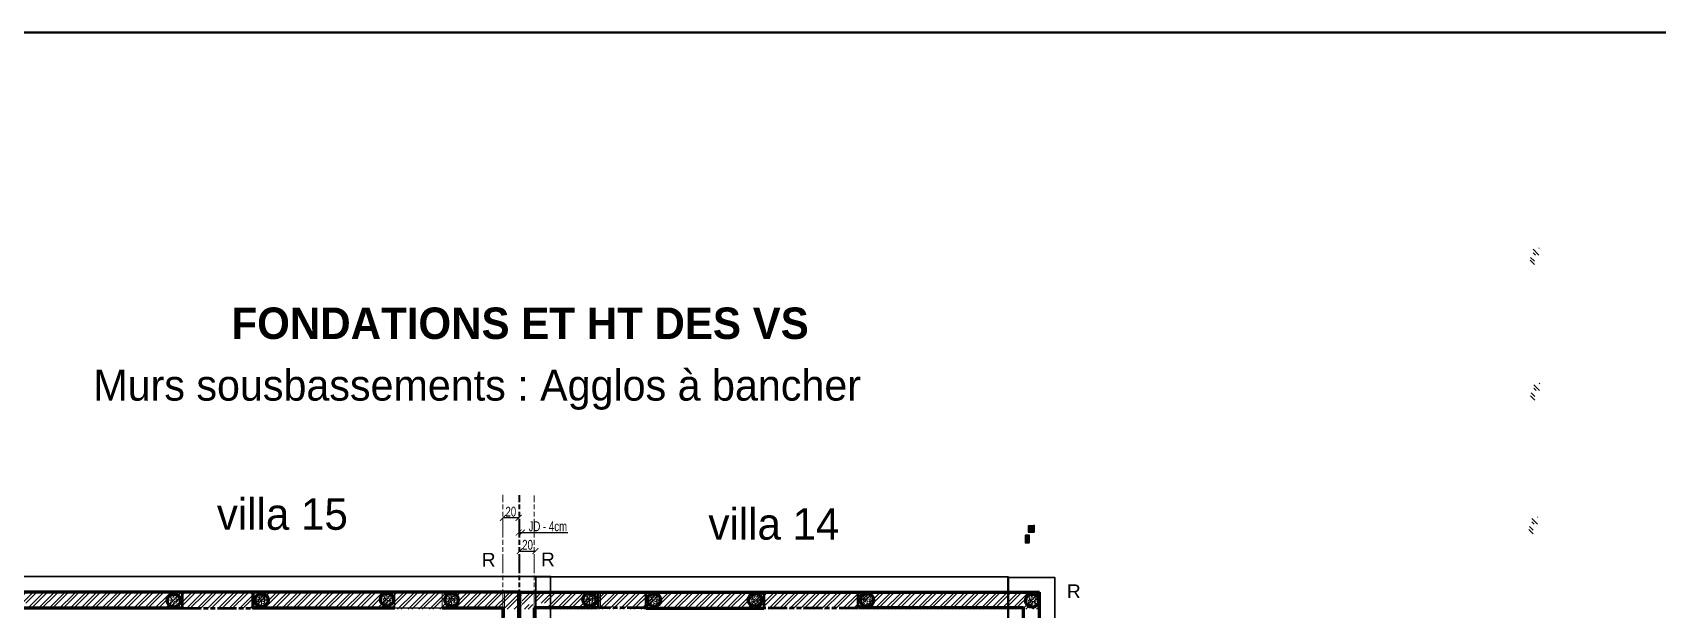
# Model space of a CAD drawing. Header units: metres. Extents: x -12536 to 12621, y -17191 to 9596.
# Drawn here: x -5054 to -2987, y -1907 to -1173 of the extents above; entities that cross this region are included whole.
import ezdxf
from ezdxf.enums import TextEntityAlignment as Align

# ---------------------------------------------------------------- set-up
doc = ezdxf.new("R2010")
doc.units = ezdxf.units.M
doc.header["$MEASUREMENT"] = 0
doc.header["$PDMODE"] = 2
doc.header["$PDSIZE"] = 0.25
doc.linetypes.add('ACAD_ISO09W100', pattern=[45, 24, -3, 6, -3, 6, -3])
for name, color, linetype, lineweight in [('B-COT', 1, 'Continuous', 18), ('B-HAC', 8, 'Continuous', 9), ('B-HACH', 8, 'Continuous', 9), ('B-TITRE POTEAUX', 7, 'Continuous', 60), ('B-VOILE-BA', 7, 'Continuous', 60)]:
    doc.layers.add(name, color=color, linetype=linetype, lineweight=lineweight)
doc.layers.add('B-HATCH-RELEVE', color=7, linetype='Continuous')
doc.layers.add('Calque commun', color=7, linetype='Continuous')
doc.styles.add('Arial', font='arial.ttf', dxfattribs={"height": 0.128})
doc.styles.add('Century Gothic', font='GOTHICB.TTF', dxfattribs={"height": 0.4})
doc.styles.add('Century Gothic4', font='GOTHIC.TTF', dxfattribs={"height": 0.4})
doc.styles.add('TEXTE', font='arial.ttf', dxfattribs={"width": 0.7})
doc.dimstyles.new('COT 50', dxfattribs={"dimscale": 0.05, "dimtxt": 250, "dimasz": 150, "dimexe": 1, "dimexo": 2, "dimgap": 30, "dimtad": 1, "dimdec": 1, "dimrnd": 0.5, "dimzin": 12, "dimdsep": 46, "dimtxsty": 'TEXTE', "dimblk1": 'ARCHTICK', "dimblk2": 'ARCHTICK', "dimsah": 1, "dimcen": 0, "dimdle": 1.5, "dimclrd": 1, "dimclre": 1, "dimclrt": 3, "dimadec": 0, "dimazin": 0, "dimtfac": 1, "dimtdec": 1, "dimtmove": 0, "dimatfit": 3, "dimldrblk": 'ARCHTICK', "dimfxl": 1, "dimtolj": 1, "dimtzin": 0, "dimarcsym": 0})

# ---------------------------------------------------------------- blocks, each defined once
blk = doc.blocks.new('_ArchTick')
at = {"color": 0, "linetype": 'ByBlock', "const_width": 0.15}
blk.add_lwpolyline([(-0.5, -0.5), (0.5, 0.5)], dxfattribs=at)
blk = doc.blocks.new('*D1842')
at = {"layer": 'B-HATCH-RELEVE', "color": 1, "linetype": 'ByBlock', "lineweight": -2, "transparency": 16777216}
for p, q in [((-4435.4, -1809.2), (-4431.2, -1809.2)), ((-4435.3, -1809.2), (-4435.3, -1809.2)), ((-4431.2, -1809.2), (-4431.2, -1809.2)), ((-4431.2, -1809.2), (-4372.9, -1809.2))]:
    blk.add_line(p, q, dxfattribs=at)
at = {"layer": 'Defpoints', "color": 0, "transparency": 16777216}
for p in [(-4435.3, -1741.3), (-4431.2, -1741.3), (-4431.2, -1809.2)]:
    blk.add_point(p, dxfattribs=at)
at = {"layer": 'B-HATCH-RELEVE', "color": 1, "lineweight": -2, "transparency": 16777216, "xscale": 7.5, "yscale": 7.5, "zscale": 7.5, "rotation": 180}
blk.add_blockref('_ArchTick', (-4435.3, -1809.2), dxfattribs=at)
at = {"layer": 'B-HATCH-RELEVE', "color": 1, "lineweight": -2, "transparency": 16777216, "xscale": 7.5, "yscale": 7.5, "zscale": 7.5}
blk.add_blockref('_ArchTick', (-4431.2, -1809.2), dxfattribs=at)
at = {"layer": 'B-HATCH-RELEVE', "color": 3, "transparency": 16777216, "insert": (-4398.3, -1801.3), "char_height": 12.5, "attachment_point": 5, "style": 'TEXTE'}
blk.add_mtext('\\A1;JD - 4cm', dxfattribs=at)
blk = doc.blocks.new('*D1843')
at = {"layer": 'B-HATCH-RELEVE', "color": 1, "linetype": 'ByBlock', "lineweight": -2, "transparency": 16777216}
for p, q in [((-4435.4, -1790.4), (-4455.5, -1790.4)), ((-4455.4, -1790.4), (-4455.4, -1790.4)), ((-4435.5, -1790.4), (-4435.5, -1790.4))]:
    blk.add_line(p, q, dxfattribs=at)
at = {"layer": 'Defpoints', "color": 0, "transparency": 16777216}
for p in [(-4455.4, -1790.4), (-4455.4, -1790.5), (-4435.5, -1790.5)]:
    blk.add_point(p, dxfattribs=at)
at = {"layer": 'B-HATCH-RELEVE', "color": 1, "lineweight": -2, "transparency": 16777216, "xscale": 7.5, "yscale": 7.5, "zscale": 7.5, "rotation": 180}
blk.add_blockref('_ArchTick', (-4455.4, -1790.4), dxfattribs=at)
at = {"layer": 'B-HATCH-RELEVE', "color": 1, "lineweight": -2, "transparency": 16777216, "xscale": 7.5, "yscale": 7.5, "zscale": 7.5}
blk.add_blockref('_ArchTick', (-4435.5, -1790.4), dxfattribs=at)
at = {"layer": 'B-HATCH-RELEVE', "color": 3, "transparency": 16777216, "insert": (-4445.4, -1782.6), "char_height": 12.5, "attachment_point": 5, "style": 'TEXTE'}
blk.add_mtext('\\A1;20', dxfattribs=at)
blk = doc.blocks.new('*D1844')
at = {"layer": 'B-HATCH-RELEVE', "color": 1, "linetype": 'ByBlock', "lineweight": -2, "transparency": 16777216}
for p, q in [((-4434.1, -1832.7), (-4414.1, -1832.7)), ((-4434, -1832.7), (-4434, -1832.7)), ((-4414.2, -1832.7), (-4414.2, -1832.7))]:
    blk.add_line(p, q, dxfattribs=at)
at = {"layer": 'Defpoints', "color": 0, "transparency": 16777216}
for p in [(-4434, -1823.8), (-4414.2, -1823.8), (-4414.2, -1832.7)]:
    blk.add_point(p, dxfattribs=at)
at = {"layer": 'B-HATCH-RELEVE', "color": 1, "lineweight": -2, "transparency": 16777216, "xscale": 7.5, "yscale": 7.5, "zscale": 7.5, "rotation": 180}
blk.add_blockref('_ArchTick', (-4434, -1832.7), dxfattribs=at)
at = {"layer": 'B-HATCH-RELEVE', "color": 1, "lineweight": -2, "transparency": 16777216, "xscale": 7.5, "yscale": 7.5, "zscale": 7.5}
blk.add_blockref('_ArchTick', (-4414.2, -1832.7), dxfattribs=at)
at = {"layer": 'B-HATCH-RELEVE', "color": 3, "transparency": 16777216, "insert": (-4424.1, -1824.8), "char_height": 12.5, "attachment_point": 5, "style": 'TEXTE'}
blk.add_mtext('\\A1;20', dxfattribs=at)

msp = doc.modelspace()

# ---------------------------------------------------------------- hatches: boundary and pattern name
at = {"layer": 'B-HAC'}
h = msp.add_hatch(dxfattribs=at)
h.set_pattern_fill('ANSI32', color=256, angle=-90)
h.set_pattern_definition([(315, (88953.065, 61442.754), (6.7351921, 6.7351921), []), (315, (88953.065, 61438.264), (6.7351921, 6.7351921), [])])
h.paths.add_polyline_path([(-3130.164, -2135.445), (-3131.683, -2299.03), (-3151.683, -2299.03), (-3150.164, -2135.445)])
h.paths.add_polyline_path([(-3149.521, -1459.109), (-3144.013, -1459.184), (-3144.013, -1469.527), (-3149.521, -1469.452)])
h.paths.add_polyline_path([(-3145.612, -1446.952), (-3137.779, -1446.907), (-3137.753, -1456.179), (-3145.586, -1456.224)])
h = msp.add_hatch(dxfattribs=at)
h.set_pattern_fill('ANSI32', color=256, angle=-90)
h.set_pattern_definition([(315, (88953.873, 61270.508), (6.7351921, 6.7351921), []), (315, (88953.873, 61266.0175), (6.7351921, 6.7351921), [])])
h.paths.add_polyline_path([(-3129.355, -2307.691), (-3130.874, -2471.276), (-3150.874, -2471.276), (-3149.355, -2307.691)])
h.paths.add_polyline_path([(-3148.713, -1631.355), (-3143.204, -1631.43), (-3143.204, -1641.773), (-3148.713, -1641.699)])
h.paths.add_polyline_path([(-3144.804, -1619.198), (-3136.97, -1619.154), (-3136.944, -1628.426), (-3144.777, -1628.47)])
h = msp.add_hatch(dxfattribs=at)
h.set_pattern_fill('ANSI32', color=256, angle=-90)
h.set_pattern_definition([(315, (88951.452, 61100.3425), (6.7351921, 6.7351921), []), (315, (88951.452, 61095.852), (6.7351921, 6.7351921), [])])
h.paths.add_polyline_path([(-3131.777, -2477.857), (-3133.295, -2641.441), (-3153.295, -2641.441), (-3151.777, -2477.857)])
h.paths.add_polyline_path([(-3151.134, -1801.521), (-3145.626, -1801.595), (-3145.626, -1811.939), (-3151.134, -1811.864)])
h.paths.add_polyline_path([(-3147.225, -1789.363), (-3139.392, -1789.319), (-3139.366, -1798.591), (-3147.199, -1798.635)])
h = msp.add_hatch(dxfattribs=at)
h.set_pattern_fill('ANSI32', color=1, angle=-90)
h.set_pattern_definition([(315, (159.06426, -7101.58614), (0.265165043, 0.265165043), []), (315, (159.06426, -7101.76292), (0.265165043, 0.265165043), [])])
h.paths.add_polyline_path([(-3772.16, -2068.035), (-3773.436, -2784.586), (-3793.436, -2784.586), (-3792.16, -2068.035)])
h.paths.add_polyline_path([(-3791.373, -1812.157), (-3785.864, -1812.232), (-3785.864, -1822.576), (-3791.373, -1822.501)])
h.paths.add_polyline_path([(-3787.463, -1800), (-3779.63, -1799.956), (-3779.604, -1809.228), (-3787.437, -1809.272)])
h = msp.add_hatch(dxfattribs=at)
h.set_pattern_fill('ANSI32', color=256)
h.set_pattern_definition([(45, (-67973.242, 90197.96), (-6.7351921, 6.7351921), []), (45, (-67968.751, 90197.96), (-6.7351921, 6.7351921), [])])
h.paths.add_polyline_path([(-5090.541, -1886.712), (-4431.697, -1886.788), (-4431.697, -1906.788), (-5090.541, -1906.712)])
h.paths.add_polyline_path([(-5071.379, -1904.626), (-5071.304, -1899.118), (-5060.96, -1899.118), (-5061.035, -1904.626)], flags=16)
h.paths.add_polyline_path([(-5083.536, -1900.717), (-5083.58, -1892.884), (-5074.308, -1892.858), (-5074.264, -1900.691)], flags=16)
h = msp.add_hatch(dxfattribs=at)
h.set_pattern_fill('ANSI32', color=256)
h.set_pattern_definition([(45, (-67313.57, 90198.002), (-6.7351921, 6.7351921), []), (45, (-67309.08, 90198.002), (-6.7351921, 6.7351921), [])])
h.paths.add_polyline_path([(-4430.869, -1886.669), (-3772.026, -1886.745), (-3772.026, -1906.745), (-4430.869, -1906.669)])
h.paths.add_polyline_path([(-4411.707, -1904.584), (-4411.632, -1899.075), (-4401.289, -1899.075), (-4401.364, -1904.584)], flags=16)
h.paths.add_polyline_path([(-4423.864, -1900.674), (-4423.909, -1892.841), (-4414.637, -1892.815), (-4414.592, -1900.648)], flags=16)
at = {"layer": 'B-HACH', "ltscale": 0.225}
h = msp.add_hatch(dxfattribs=at)
h.set_pattern_fill('AR-CONC', color=256, scale=0.028, style=0)
h.set_pattern_definition([(50, (3060.7454, 9440.8), (5.1011707, -0.4462944), [0.5334, -5.8674]), (355, (3060.7454, 9440.8), (-0.9867991, 5.349586), [0.42672, -4.69392]), (100.451, (3061.1705, 9440.763), (4.11439, 4.9032673), [0.45332, -4.98652]), (46.1842, (3060.7454, 9442.2226), (7.5902131, -1.1771852), [0.8001, -8.8011]), (96.6356, (3061.378, 9442.1245), (6.6473186, 6.9279156), [0.67998, -7.47978]), (351.184, (3060.745, 9442.2226), (6.647329, 6.9279033), [0.64008, -7.04088]), (21, (3061.4566, 9441.867), (4.2452166, -2.8634345), [0.5334, -5.8674]), (326, (3061.4566, 9441.867), (1.7304568, 5.157263), [0.42672, -4.69392]), (71.4514, (3061.8103, 9441.6284), (5.9756617, 2.29384), [0.45332, -4.98652]), (37.5, (3060.7454, 9440.8002), (0.0864809, 2.3675411), [0, -4.637024, 0, -4.76504, 0, -4.7117]), (7.5, (3060.7454, 9440.8002), (1.87095055, 2.8050561), [0, -2.716784, 0, -4.530344, 0, -1.79578]), (327.5, (3059.1594, 9440.8002), (3.79653666, -0.16040483), [0, -1.778, 0, -5.54736, 0, -7.36092]), (317.5, (3058.4482, 9440.8002), (4.1476171, 0.71194175), [0, -2.3114, 0, -3.684016, 0, -5.22732])])
h.paths.add_polyline_path([(-4865.442, -1895.663, 1), (-4882.242, -1895.663, 1)])
h = msp.add_hatch(dxfattribs=at)
h.set_pattern_fill('AR-CONC', color=256, scale=0.028, style=0)
h.set_pattern_definition([(50, (3172.3556, 9441.3315), (5.1011707, -0.4462944), [0.5334, -5.8674]), (355, (3172.3556, 9441.3315), (-0.9867991, 5.349586), [0.42672, -4.69392]), (100.451, (3172.7807, 9441.2943), (4.11439, 4.9032673), [0.45332, -4.98652]), (46.1842, (3172.3556, 9442.754), (7.5902131, -1.1771852), [0.8001, -8.8011]), (96.6356, (3172.988, 9442.656), (6.6473186, 6.9279156), [0.67998, -7.47978]), (351.184, (3172.3556, 9442.754), (6.647329, 6.9279033), [0.64008, -7.04088]), (21, (3173.067, 9442.3983), (4.2452166, -2.8634345), [0.5334, -5.8674]), (326, (3173.067, 9442.3983), (1.7304568, 5.157263), [0.42672, -4.69392]), (71.4514, (3173.4206, 9442.1597), (5.9756617, 2.29384), [0.45332, -4.98652]), (37.5, (3172.3556, 9441.3315), (0.0864809, 2.3675411), [0, -4.637024, 0, -4.76504, 0, -4.7117]), (7.5, (3172.3556, 9441.3315), (1.87095055, 2.8050561), [0, -2.716784, 0, -4.530344, 0, -1.79578]), (327.5, (3170.7696, 9441.3315), (3.79653666, -0.16040483), [0, -1.778, 0, -5.54736, 0, -7.36092]), (317.5, (3170.0584, 9441.3315), (4.1476171, 0.71194175), [0, -2.3114, 0, -3.684016, 0, -5.22732])])
h.paths.add_polyline_path([(-4753.832, -1895.132, 1), (-4770.632, -1895.132, 1)])
h = msp.add_hatch(dxfattribs=at)
h.set_pattern_fill('AR-CONC', color=256, scale=0.028, style=0)
h.set_pattern_definition([(50, (3331.8476, 9442.253), (5.1011707, -0.4462944), [0.5334, -5.8674]), (355, (3331.8476, 9442.253), (-0.9867991, 5.349586), [0.42672, -4.69392]), (100.451, (3332.2727, 9442.2157), (4.11439, 4.9032673), [0.45332, -4.98652]), (46.1842, (3331.8476, 9443.675), (7.5902131, -1.1771852), [0.8001, -8.8011]), (96.6356, (3332.48, 9443.577), (6.6473186, 6.9279156), [0.67998, -7.47978]), (351.184, (3331.8476, 9443.675), (6.647329, 6.9279033), [0.64008, -7.04088]), (21, (3332.559, 9443.3197), (4.2452166, -2.8634345), [0.5334, -5.8674]), (326, (3332.559, 9443.3197), (1.7304568, 5.157263), [0.42672, -4.69392]), (71.4514, (3332.9126, 9443.081), (5.9756617, 2.29384), [0.45332, -4.98652]), (37.5, (3331.8476, 9442.2529), (0.0864809, 2.3675411), [0, -4.637024, 0, -4.76504, 0, -4.7117]), (7.5, (3331.8476, 9442.253), (1.87095055, 2.8050561), [0, -2.716784, 0, -4.530344, 0, -1.79578]), (327.5, (3330.2616, 9442.2529), (3.79653666, -0.16040483), [0, -1.778, 0, -5.54736, 0, -7.36092]), (317.5, (3329.5504, 9442.253), (4.1476171, 0.71194175), [0, -2.3114, 0, -3.684016, 0, -5.22732])])
h.paths.add_polyline_path([(-4594.34, -1894.21, 1), (-4611.14, -1894.21, 1)])
h = msp.add_hatch(dxfattribs=at)
h.set_pattern_fill('AR-CONC', color=256, scale=0.028, style=0)
h.set_pattern_definition([(50, (3413.9036, 9441.937), (5.1011707, -0.4462944), [0.5334, -5.8674]), (355, (3413.9036, 9441.937), (-0.9867991, 5.349586), [0.42672, -4.69392]), (100.451, (3414.3287, 9441.9), (4.11439, 4.9032673), [0.45332, -4.98652]), (46.1842, (3413.9036, 9443.3594), (7.5902131, -1.1771852), [0.8001, -8.8011]), (96.6356, (3414.536, 9443.261), (6.6473186, 6.9279156), [0.67998, -7.47978]), (351.184, (3413.904, 9443.359), (6.647329, 6.9279033), [0.64008, -7.04088]), (21, (3414.615, 9443.0038), (4.2452166, -2.8634345), [0.5334, -5.8674]), (326, (3414.615, 9443.004), (1.7304568, 5.157263), [0.42672, -4.69392]), (71.4514, (3414.9686, 9442.765), (5.9756617, 2.29384), [0.45332, -4.98652]), (37.5, (3413.9036, 9441.937), (0.0864809, 2.3675411), [0, -4.637024, 0, -4.76504, 0, -4.7117]), (7.5, (3413.9036, 9441.937), (1.87095055, 2.8050561), [0, -2.716784, 0, -4.530344, 0, -1.79578]), (327.5, (3412.3177, 9441.937), (3.79653666, -0.16040483), [0, -1.778, 0, -5.54736, 0, -7.36092]), (317.5, (3411.6065, 9441.937), (4.1476171, 0.71194175), [0, -2.3114, 0, -3.684016, 0, -5.22732])])
h.paths.add_polyline_path([(-4512.284, -1894.526, 1), (-4529.084, -1894.526, 1)])
h = msp.add_hatch(dxfattribs=at)
h.set_pattern_fill('AR-CONC', color=256, scale=0.028, style=0)
h.set_pattern_definition([(50, (3589.2863, 9442.124), (5.1011707, -0.4462944), [0.5334, -5.8674]), (355, (3589.2863, 9442.124), (-0.9867991, 5.349586), [0.42672, -4.69392]), (100.451, (3589.7114, 9442.087), (4.11439, 4.9032673), [0.45332, -4.98652]), (46.1842, (3589.286, 9443.5466), (7.5902131, -1.1771852), [0.8001, -8.8011]), (96.6356, (3589.919, 9443.4485), (6.6473186, 6.9279156), [0.67998, -7.47978]), (351.184, (3589.286, 9443.5466), (6.647329, 6.9279033), [0.64008, -7.04088]), (21, (3589.9975, 9443.191), (4.2452166, -2.8634345), [0.5334, -5.8674]), (326, (3589.9975, 9443.191), (1.7304568, 5.157263), [0.42672, -4.69392]), (71.4514, (3590.351, 9442.9523), (5.9756617, 2.29384), [0.45332, -4.98652]), (37.5, (3589.2863, 9442.1242), (0.0864809, 2.3675411), [0, -4.637024, 0, -4.76504, 0, -4.7117]), (7.5, (3589.2863, 9442.1242), (1.87095055, 2.8050561), [0, -2.716784, 0, -4.530344, 0, -1.79578]), (327.5, (3587.7003, 9442.1242), (3.79653666, -0.16040483), [0, -1.778, 0, -5.54736, 0, -7.36092]), (317.5, (3586.989, 9442.124), (4.1476171, 0.71194175), [0, -2.3114, 0, -3.684016, 0, -5.22732])])
h.paths.add_polyline_path([(-4336.901, -1894.339, 1), (-4353.701, -1894.339, 1)])
h = msp.add_hatch(dxfattribs=at)
h.set_pattern_fill('AR-CONC', color=256, scale=0.028, style=0)
h.set_pattern_definition([(50, (3671.181, 9441.286), (5.1011707, -0.4462944), [0.5334, -5.8674]), (355, (3671.181, 9441.286), (-0.9867991, 5.349586), [0.42672, -4.69392]), (100.451, (3671.606, 9441.249), (4.11439, 4.9032673), [0.45332, -4.98652]), (46.1842, (3671.181, 9442.7084), (7.5902131, -1.1771852), [0.8001, -8.8011]), (96.6356, (3671.8135, 9442.61), (6.6473186, 6.9279156), [0.67998, -7.47978]), (351.184, (3671.181, 9442.708), (6.647329, 6.9279033), [0.64008, -7.04088]), (21, (3671.892, 9442.3528), (4.2452166, -2.8634345), [0.5334, -5.8674]), (326, (3671.892, 9442.353), (1.7304568, 5.157263), [0.42672, -4.69392]), (71.4514, (3672.246, 9442.114), (5.9756617, 2.29384), [0.45332, -4.98652]), (37.5, (3671.181, 9441.286), (0.0864809, 2.3675411), [0, -4.637024, 0, -4.76504, 0, -4.7117]), (7.5, (3671.181, 9441.286), (1.87095055, 2.8050561), [0, -2.716784, 0, -4.530344, 0, -1.79578]), (327.5, (3669.595, 9441.286), (3.79653666, -0.16040483), [0, -1.778, 0, -5.54736, 0, -7.36092]), (317.5, (3668.8838, 9441.286), (4.1476171, 0.71194175), [0, -2.3114, 0, -3.684016, 0, -5.22732])])
h.paths.add_polyline_path([(-4255.006, -1895.177, 1), (-4271.806, -1895.177, 1)])
h = msp.add_hatch(dxfattribs=at)
h.set_pattern_fill('AR-CONC', color=256, scale=0.028, style=0)
h.set_pattern_definition([(50, (3799.565, 9441.537), (5.1011707, -0.4462944), [0.5334, -5.8674]), (355, (3799.565, 9441.537), (-0.9867991, 5.349586), [0.42672, -4.69392]), (100.451, (3799.99, 9441.4997), (4.11439, 4.9032673), [0.45332, -4.98652]), (46.1842, (3799.565, 9442.9593), (7.5902131, -1.1771852), [0.8001, -8.8011]), (96.6356, (3800.198, 9442.861), (6.6473186, 6.9279156), [0.67998, -7.47978]), (351.184, (3799.565, 9442.959), (6.647329, 6.9279033), [0.64008, -7.04088]), (21, (3800.2763, 9442.6037), (4.2452166, -2.8634345), [0.5334, -5.8674]), (326, (3800.2763, 9442.6037), (1.7304568, 5.157263), [0.42672, -4.69392]), (71.4514, (3800.63, 9442.365), (5.9756617, 2.29384), [0.45332, -4.98652]), (37.5, (3799.5651, 9441.537), (0.0864809, 2.3675411), [0, -4.637024, 0, -4.76504, 0, -4.7117]), (7.5, (3799.5651, 9441.537), (1.87095055, 2.8050561), [0, -2.716784, 0, -4.530344, 0, -1.79578]), (327.5, (3797.9792, 9441.537), (3.79653666, -0.16040483), [0, -1.778, 0, -5.54736, 0, -7.36092]), (317.5, (3797.268, 9441.537), (4.1476171, 0.71194175), [0, -2.3114, 0, -3.684016, 0, -5.22732])])
h.paths.add_polyline_path([(-4126.622, -1894.926, 1), (-4143.422, -1894.926, 1)])
h = msp.add_hatch(dxfattribs=at)
h.set_pattern_fill('AR-CONC', color=256, scale=0.028, style=0)
h.set_pattern_definition([(50, (3942.1205, 9441.4136), (5.1011707, -0.4462944), [0.5334, -5.8674]), (355, (3942.1205, 9441.4136), (-0.9867991, 5.349586), [0.42672, -4.69392]), (100.451, (3942.5456, 9441.3764), (4.11439, 4.9032673), [0.45332, -4.98652]), (46.1842, (3942.1205, 9442.836), (7.5902131, -1.1771852), [0.8001, -8.8011]), (96.6356, (3942.753, 9442.738), (6.6473186, 6.9279156), [0.67998, -7.47978]), (351.184, (3942.1205, 9442.836), (6.647329, 6.9279033), [0.64008, -7.04088]), (21, (3942.8317, 9442.4804), (4.2452166, -2.8634345), [0.5334, -5.8674]), (326, (3942.8317, 9442.4804), (1.7304568, 5.157263), [0.42672, -4.69392]), (71.4514, (3943.1855, 9442.242), (5.9756617, 2.29384), [0.45332, -4.98652]), (37.5, (3942.1205, 9441.4136), (0.0864809, 2.3675411), [0, -4.637024, 0, -4.76504, 0, -4.7117]), (7.5, (3942.1205, 9441.4136), (1.87095055, 2.8050561), [0, -2.716784, 0, -4.530344, 0, -1.79578]), (327.5, (3940.5345, 9441.4136), (3.79653666, -0.16040483), [0, -1.778, 0, -5.54736, 0, -7.36092]), (317.5, (3939.8233, 9441.4136), (4.1476171, 0.71194175), [0, -2.3114, 0, -3.684016, 0, -5.22732])])
h.paths.add_polyline_path([(-3984.067, -1895.05, 1), (-4000.867, -1895.05, 1)])
h = msp.add_hatch(dxfattribs=at)
h.set_pattern_fill('AR-CONC', color=256, scale=0.028, style=0)
h.set_pattern_definition([(50, (4151.988, 9440.7004), (5.1011707, -0.4462944), [0.5334, -5.8674]), (355, (4151.988, 9440.7004), (-0.9867991, 5.349586), [0.42672, -4.69392]), (100.451, (4152.413, 9440.663), (4.11439, 4.9032673), [0.45332, -4.98652]), (46.1842, (4151.988, 9442.123), (7.5902131, -1.1771852), [0.8001, -8.8011]), (96.6356, (4152.62, 9442.025), (6.6473186, 6.9279156), [0.67998, -7.47978]), (351.184, (4151.988, 9442.123), (6.647329, 6.9279033), [0.64008, -7.04088]), (21, (4152.699, 9441.767), (4.2452166, -2.8634345), [0.5334, -5.8674]), (326, (4152.699, 9441.767), (1.7304568, 5.157263), [0.42672, -4.69392]), (71.4514, (4153.053, 9441.5286), (5.9756617, 2.29384), [0.45332, -4.98652]), (37.5, (4151.9878, 9440.7004), (0.0864809, 2.3675411), [0, -4.637024, 0, -4.76504, 0, -4.7117]), (7.5, (4151.9878, 9440.7004), (1.87095055, 2.8050561), [0, -2.716784, 0, -4.530344, 0, -1.79578]), (327.5, (4150.4019, 9440.7004), (3.79653666, -0.16040483), [0, -1.778, 0, -5.54736, 0, -7.36092]), (317.5, (4149.6907, 9440.7004), (4.1476171, 0.71194175), [0, -2.3114, 0, -3.684016, 0, -5.22732])])
h.paths.add_polyline_path([(-3774.199, -1895.763, 1), (-3790.999, -1895.763, 1)])

# ---------------------------------------------------------------- linework, layer by layer
at = {"color": 3, "lineweight": 40}
msp.add_lwpolyline([(-6160.5, -1173), (304, -1173), (304, -8133.5), (-6160.5, -8133.5)], close=True, dxfattribs=at)
at = {"layer": 'B-COT', "linetype": 'ACAD_ISO09W100'}
for p, q in [((-4455.382, -3120.607), (-4455.382, -1761.278)), ((-4435.382, -3120.607), (-4435.382, -1761.43)), ((-4433.92, -3120.607), (-4433.92, -1761.448)), ((-4415.785, -3120.607), (-4415.785, -1761.876))]:
    msp.add_line(p, q, dxfattribs=at)
at = {"layer": 'B-COT', "color": 6, "linetype": 'ACAD_ISO09W100', "lineweight": 50}
for points in [[(-4863.264, -1905.326), (-4773.491, -1905.326), (-4773.491, -1885.022), (-4863.264, -1885.022)], [(-4333.897, -1884.895), (-4273.663, -1884.895), (-4273.663, -1905.123), (-4333.897, -1905.123)], [(-4123.346, -1885.014), (-4004.087, -1885.014), (-4004.087, -1905.244), (-4123.346, -1905.244)]]:
    msp.add_lwpolyline(points, close=True, dxfattribs=at)
at = {"layer": 'B-COT'}
msp.add_lwpolyline([(-4593.175, -1884.819), (-4532.787, -1884.819), (-4532.787, -1905.485), (-4593.175, -1905.485)], close=True, dxfattribs=at)
at = {"layer": 'B-VOILE-BA'}
for p, q in [((-4435.401, -2784.968), (-4435.401, -1884.985)), ((-4433.942, -2784.968), (-4433.942, -1884.936)), ((-4433.923, -1885.041), (-3773.329, -1885.044)), ((-5073.315, -1904.803), (-4863.316, -1904.803)), ((-4415.519, -1904.803), (-4415.519, -2289.858)), ((-4334.99, -1904.803), (-4415.397, -1904.803)), ((-4273.565, -1905.138), (-4123.831, -1905.138)), ((-3793.445, -1904.803), (-4003.445, -1904.803)), ((-3793.445, -1974.803), (-3793.445, -1904.803))]:
    msp.add_line(p, q, dxfattribs=at)
at = {"layer": 'B-VOILE-BA', "color": 2, "lineweight": 30}
for points in [[(-5113.448, -1864.941), (-4394.762, -1864.941), (-4394.901, -2804.968), (-5113.449, -2804.94)], [(-4413.734, -1921.553), (-3812.747, -1921.553), (-3812.747, -1865.544), (-4413.734, -1865.544)], [(-3753.87, -2108.449), (-3813.251, -2108.449), (-3813.251, -1866.144), (-3753.87, -1866.144)]]:
    msp.add_lwpolyline(points, close=True, dxfattribs=at)
at = {"layer": 'B-VOILE-BA'}
for points in [[(-4773.316, -1884.803, 0), (-4773.316, -1904.803, 0), (-4592.809, -1904.803, 0)], [(-4532.809, -1904.803, 0), (-4455.438, -1904.803, 0), (-4455.375, -2289.858, 0), (-4455.375, -2289.858, 0)]]:
    msp.add_polyline3d(points, dxfattribs=at)
for centre in [(-4873.842, -1895.663), (-4762.232, -1895.132), (-4602.74, -1894.21), (-4520.684, -1894.526), (-4345.301, -1894.339), (-4263.406, -1895.177), (-4135.022, -1894.926), (-3992.467, -1895.05), (-3782.599, -1895.763)]:
    msp.add_circle(centre, 8.4, dxfattribs=at)
for points, invisible_edges in [([(-3773.256, -2068.524), (-3773.256, -1884.815), (-5095.534, -2068.524)], 14), ([(-4435.401, -1884.985), (-5093.407, -1884.985), (-5093.407, -2068.524)], 12)]:
    msp.add_3dface(points, dxfattribs=dict(at, invisible_edges=invisible_edges))
at = {"layer": 'Calque commun', "color": 7, "linetype": 'Continuous', "lineweight": 20}
for p, q in [((-5093.315, -1884.803), (-4863.316, -1884.803)), ((-4773.316, -1884.803), (-4453.316, -1884.803)), ((-4592.809, -1884.844), (-4592.809, -1904.866)), ((-4532.809, -1884.844), (-4532.809, -1904.844)), ((-4273.544, -1883.714), (-4273.544, -1903.713)), ((-4273.544, -1884.803), (-4123.445, -1884.803))]:
    msp.add_line(p, q, dxfattribs=at)
at = {"layer": 'Calque commun', "color": 7, "linetype": 'Continuous', "lineweight": 5}
for p, q in [((-4453.316, -1916.804), (-4453.316, -1884.803)), ((-4773.316, -1904.803), (-4453.316, -1904.803)), ((-4411.828, -1904.803), (-4331.42, -1904.803)), ((-4003.445, -1904.803), (-3793.445, -1904.803))]:
    msp.add_line(p, q, dxfattribs=at)
at = {"layer": 'Calque commun', "color": 12, "linetype": 'Continuous', "lineweight": 20}
for p, q in [((-4331.42, -1884.844), (-4331.42, -1904.844)), ((-4123.445, -1884.803), (-4123.445, -1904.803))]:
    msp.add_line(p, q, dxfattribs=at)

# ---------------------------------------------------------------- texts
at = {"layer": 'B-TITRE POTEAUX', "style": 'Arial'}
for p in [(-4482.358, -1852.453, -34.014), (-4407.048, -1852.086, -34.014), (-3738.401, -1892.538, -34.014)]:
    msp.add_text('R', height=17.5, dxfattribs=at).set_placement(p)
at = {"layer": 'B-VOILE-BA', "style": 'Century Gothic'}
msp.add_text('FONDATIONS ET HT DES VS', height=40, dxfattribs=at).set_placement((-4800.566, -1522.887), align=Align.TOP_LEFT)
at = {"layer": 'B-VOILE-BA', "color": 1, "style": 'Century Gothic4'}
msp.add_text('Murs sousbassements : Agglos à bancher', height=39.2, dxfattribs=at).set_placement((-4976.195, -1641.307))
at = {"layer": 'B-VOILE-BA', "style": 'Century Gothic4'}
for s, p in [('villa 15', (-4819.105, -1805.624)), ('villa 14', (-4194.125, -1818.139))]:
    msp.add_text(s, height=40, dxfattribs=at).set_placement(p)

# ---------------------------------------------------------------- dimensions: what is measured, and where the dimension line sits
at = {"layer": 'B-HATCH-RELEVE'}
dim = msp.add_aligned_dim(p1=(-4435.284, -1741.336), p2=(-4431.217, -1741.336), distance=-67.828, text='JD - <>cm', dimstyle='COT 50', override={"dimfxl": 0.1, "dimfxlon": 1, "dimarcsym": 2}, dxfattribs=at)
dim.commit()
dim.dimension.update_dxf_attribs({"geometry": '*D1842', "text_midpoint": (-4398.328, -1801.307)})
for p1, p2, distance, picture, middle in [((-4435.455, -1790.521), (-4455.402, -1790.521), -0.081, '*D1843', (-4445.428, -1782.558)), ((-4433.988, -1823.821), (-4414.161, -1823.821), -8.851, '*D1844', (-4424.075, -1824.79))]:
    dim = msp.add_aligned_dim(p1=p1, p2=p2, distance=distance, dimstyle='COT 50', override={"dimfxl": 0.1, "dimfxlon": 1, "dimarcsym": 2}, dxfattribs=at)
    dim.commit()
    dim.dimension.update_dxf_attribs({"geometry": picture, "text_midpoint": middle})

doc.saveas('drawing.dxf')
